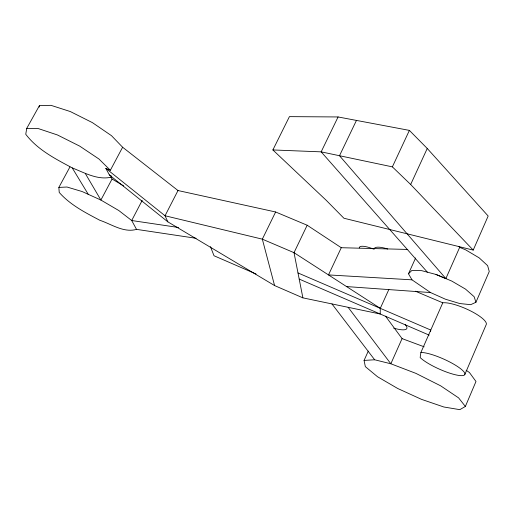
<?xml version="1.0" encoding="UTF-8"?>
<svg xmlns="http://www.w3.org/2000/svg" width="515" height="515" viewBox="0 0 515 515"><rect width="100%" height="100%" fill="white"/><g stroke="black" fill="none" stroke-linecap="round" stroke-linejoin="round"><path stroke-width="0.77" d="M388.857 289.469L380.289 308.337L380.218 314.008L302.884 297.857L274.579 285.561L167.877 221.862L109.405 174.984L105.833 168.36L110.352 170.285L122.621 147.239L111.491 135.683L92.43 122.641L70.31 111.549L51.011 105.343L39.468 105.53L26.741 128.364L25.75 134.273C37.576 149.82 55.401 158.858 72.242 167.909C84.595 172.776 97.67 180.34 111.317 177.173L111.111 175.718L109.405 174.984M420.877 352.511L420.156 357.565A25.583 5.478 24.1 0 0 455.569 374.817A25.583 5.478 24.1 0 0 456.824 366.056A25.583 5.478 24.1 0 0 420.877 352.511L442.778 302.807A25.299 6.386 23.6 0 1 469.95 310.609A25.299 6.386 23.6 0 1 486.289 324.424L464.884 374.386M430.527 331.583L430.778 330.051L297.992 272.944M39.166 107.094L39.468 105.53M368.283 351.101L364.073 360.416L365.335 366.635L377.572 376.774L397.754 388.51L421.515 399.357L443.853 406.998L459.805 409.657L465.367 406.464L475.982 381.493L469.435 372.525L466.146 370.259M415.611 257.964L408.479 273.78L412.006 279.838L430.54 292.559L445.423 299.209L459.76 303.547L470.704 304.674L475.931 302.266L489.25 271.502L487.628 265.643L479.162 257.848L465.586 249.807L459.67 247.367L458.839 246.337M473.208 250.103L488.162 216.023L427.244 148.475L409.386 130.392L338.085 116.957L289.424 116.635L272.879 149.949L326.272 200.354L343.898 218.225L473.208 250.103L410.667 184.499L392.372 166.866L321.16 151.854L272.879 149.949M408.479 273.78L411.858 270.459L421.682 270.658L436.018 274.463L445.861 278.596L459.67 247.367M385.535 316.178L402.073 338.606L390.84 363.777L374.663 359.779L364.073 360.416M410.667 184.499L427.244 148.475M392.372 166.866L409.386 130.392M407.822 249.453L341.265 247.715L328.493 274.913L412.006 279.838M356.451 120.42L339.501 155.723L445.861 278.596M122.621 147.239L177.997 190.537L275.622 211.98L307.178 225.235L294.014 252.672L302.884 297.857M338.085 116.957L321.16 151.854L427.366 272.171M275.622 211.98L262.335 239.16L274.579 285.561M177.997 190.537L165.038 215.759L167.877 221.862M142.192 200.412L131.705 220.523L136.52 229.368L196.093 238.291M110.912 176.896L112.058 179.02L100.889 200.052L82.149 191.554L67.008 187.022L58.852 187.409L59.231 192.443C70.24 204.944 85.323 212.618 99.833 220.278C111.504 224.186 123.78 233.057 136.52 229.368M58.852 187.409L69.937 166.963M26.741 128.364L38.149 128.525L57.448 134.962L79.696 146.118L98.977 159.019L110.352 170.285M346.563 286.572L430.54 292.559M178.596 227.501L131.705 220.523L118.804 210.538L100.889 200.052L85.316 173.51M402.073 338.606L424.148 346.807M436.018 274.463L451.797 281.093L465.515 289.108L474.148 296.711L475.931 302.266M415.412 291.207L442.778 302.807M299.196 279.079L429.169 335.117M256.058 273.993L214.021 255.755L210.448 246.64M112.058 179.02L123.677 185.909M380.289 308.337L294.014 252.672L262.335 239.16L165.038 215.759L105.833 168.36M307.178 225.235L341.265 247.715M465.367 406.464L458.595 397.87L440.64 385.819L415.895 373.362L390.84 363.777L348.14 307.313M331.963 303.934L374.663 359.779M72.242 167.909L88.258 194.322M405.254 324.662A26.986 6.186 24.7 0 1 399.363 329.484L399.299 329.465A26.928 6.174 24.7 0 1 393.692 328.158M374.077 249.311A20.915 5.697 24.5 0 1 387.718 249.022M359.283 247.921A16.229 4.365 24.7 0 1 373.427 249.048"/></g></svg>
